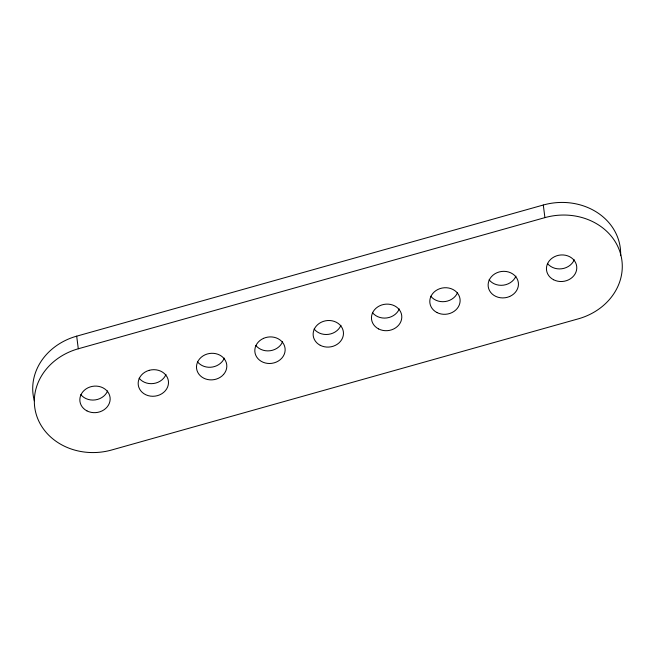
<?xml version="1.0" encoding="UTF-8"?>
<svg xmlns="http://www.w3.org/2000/svg" width="655" height="655" viewBox="0 0 655 655"><rect width="100%" height="100%" fill="white"/><g stroke="black" fill="none" stroke-linecap="round" stroke-linejoin="round"><path stroke-width="0.98" d="M33.741 398.33A60.792 53.063 -7.3 0 1 76.684 336.162L543.298 205.015A60.792 53.063 -7.3 0 1 620.563 250.66M78.297 348.771L544.911 217.624A60.792 53.063 -7.3 0 1 619.941 251.839A60.792 53.063 -7.3 0 1 578.316 318.838L111.702 449.985A60.792 53.063 -7.3 0 1 36.672 415.769A60.792 53.063 -7.3 0 1 78.297 348.771L76.684 336.162M543.298 205.015L544.911 217.624M457.599 292.531A15.196 13.264 -7.3 0 1 445.187 301.546A15.196 13.264 -7.3 0 1 430.769 296.216M282.616 341.714A15.196 13.264 -7.3 0 1 272.537 350.245L270.212 350.728A15.196 13.264 -7.3 0 1 255.786 345.398M340.944 325.314A15.196 13.264 -7.3 0 1 328.54 334.337A15.196 13.264 -7.3 0 1 314.113 329.006M224.288 358.105A15.196 13.264 -7.3 0 1 221.988 361.814L220.383 363.394A15.196 13.264 -7.3 0 1 197.458 361.789M165.961 374.496A15.196 13.264 -7.3 0 1 155.89 383.028L153.557 383.511A15.196 13.264 -7.3 0 1 139.13 378.189M107.633 390.896A15.196 13.264 -7.3 0 1 95.229 399.91A15.196 13.264 -7.3 0 1 80.802 394.58M515.927 276.14A15.196 13.264 -7.3 0 1 508.083 283.869L505.848 284.671A15.196 13.264 -7.3 0 1 489.097 279.824M399.272 308.923A15.196 13.264 -7.3 0 1 386.859 317.937A15.196 13.264 -7.3 0 1 372.441 312.607M574.255 259.74A15.196 13.264 -7.3 0 1 561.843 268.763A15.196 13.264 -7.3 0 1 547.424 263.433M34.338 400.762A60.792 53.063 -7.3 0 1 33.929 399.141M620.612 251.495A60.792 53.063 -7.3 0 1 620.637 255.671M223.601 374.414L221.996 376.003A15.196 13.264 -7.3 0 1 197.908 372.621L197.073 370.689A15.196 13.264 -7.3 0 1 201.314 357.18L203.173 355.821A15.196 13.264 -7.3 0 1 226.237 362.493L226.712 364.524A15.196 13.264 -7.3 0 1 223.601 374.414M263.572 338.34L261.501 339.429A15.196 13.264 -7.3 0 0 255.769 355.272A15.196 13.264 -7.3 0 0 271.825 363.337L274.158 362.845A15.196 13.264 -7.3 0 0 285.04 348.124L284.565 346.102A15.196 13.264 -7.3 0 0 263.572 338.34M149.152 370.329L146.916 371.131A15.196 13.264 -7.3 0 0 138.745 387.08A15.196 13.264 -7.3 0 0 155.169 396.119L157.503 395.636A15.196 13.264 -7.3 0 0 167.909 378.885A15.196 13.264 -7.3 0 0 149.152 370.329M509.696 296.478L507.461 297.272A15.196 13.264 -7.3 0 1 488.704 288.724A15.196 13.264 -7.3 0 1 499.11 271.972L501.443 271.489A15.196 13.264 -7.3 0 1 517.868 280.528A15.196 13.264 -7.3 0 1 509.696 296.478M436.918 312.525A15.196 13.264 -7.3 0 0 460.121 301.03A15.196 13.264 -7.3 0 0 437.843 289.494A15.196 13.264 -7.3 0 0 436.918 312.525M320.262 345.316A15.196 13.264 -7.3 0 0 343.466 333.813A15.196 13.264 -7.3 0 0 321.187 322.276A15.196 13.264 -7.3 0 0 320.262 345.316M378.59 328.925A15.196 13.264 -7.3 0 0 401.793 317.421A15.196 13.264 -7.3 0 0 379.515 305.885A15.196 13.264 -7.3 0 0 378.59 328.925M86.959 410.89A15.196 13.264 -7.3 0 0 110.155 399.386A15.196 13.264 -7.3 0 0 87.885 387.858A15.196 13.264 -7.3 0 0 86.959 410.89M553.573 279.742A15.196 13.264 -7.3 0 0 576.777 268.239A15.196 13.264 -7.3 0 0 554.498 256.703A15.196 13.264 -7.3 0 0 553.573 279.742"/></g></svg>
